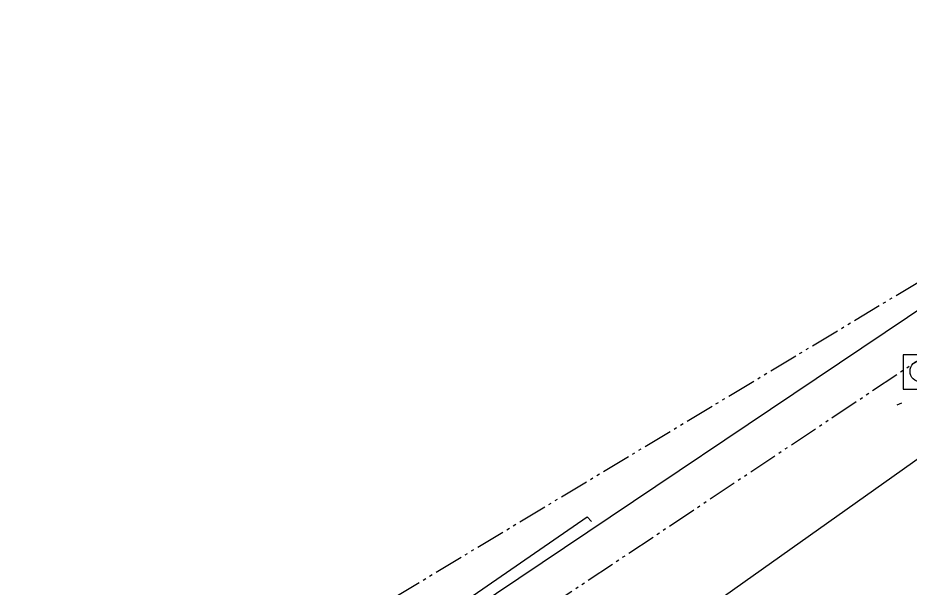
# Model space of a CAD drawing. Header units: millimetres. Extents: x 1084702 to 1166801, y 36632 to 124519.
# Drawn here: x 1120018 to 1121937, y 109428 to 110654 of the extents above; entities that cross this region are included whole.
import ezdxf

# ---------------------------------------------------------------- set-up
doc = ezdxf.new("R2010")
doc.units = ezdxf.units.MM
doc.header["$LTSCALE"] = 250
doc.linetypes.add('PHANTOM', pattern=[2.1, 1.25, -0.2, 0.125, -0.2, 0.125, -0.2])
doc.layers.get('0').update_dxf_attribs({"color": 255})

# ---------------------------------------------------------------- blocks, each defined once
blk = doc.blocks.new('eyhd6teirr4')
at = {"ltscale": 0.2}
for p, q in [((-1133.4, 1750), (1374.2, 3433.3)), ((-570.1, 1771.4), (1471.4, 3217.7)), ((393.6, 2600.8), (403.6, 2605.3)), ((-1139.6, 1763.7), (-273.5, 2360.3)), ((-273.5, 2360.3), (-264, 2350.1))]:
    blk.add_line(p, q, dxfattribs=at)
at = {"linetype": 'PHANTOM', "ltscale": 0.2}
for p, q in [((-1498.2, 1699.8), (1250.1, 3352.9)), ((-970.1, 1757.9), (434.8, 2694.5))]:
    blk.add_line(p, q, dxfattribs=at)
at = {"ltscale": 0.2}
blk.add_lwpolyline([(406.3, 2634.7), (480, 2634.7), (480, 2708.4), (406.3, 2708.4)], close=True, dxfattribs=at)
blk.add_circle((444.5, 2673.2), 23.4, dxfattribs=at)
blk = doc.blocks.new('profil_B4_1')
blk.add_blockref('eyhd6teirr4', (103753, 71594.7))

msp = doc.modelspace()

# ---------------------------------------------------------------- block references
msp.add_blockref('profil_B4_1', (1017763, 35626.5))

doc.saveas('drawing.dxf')
